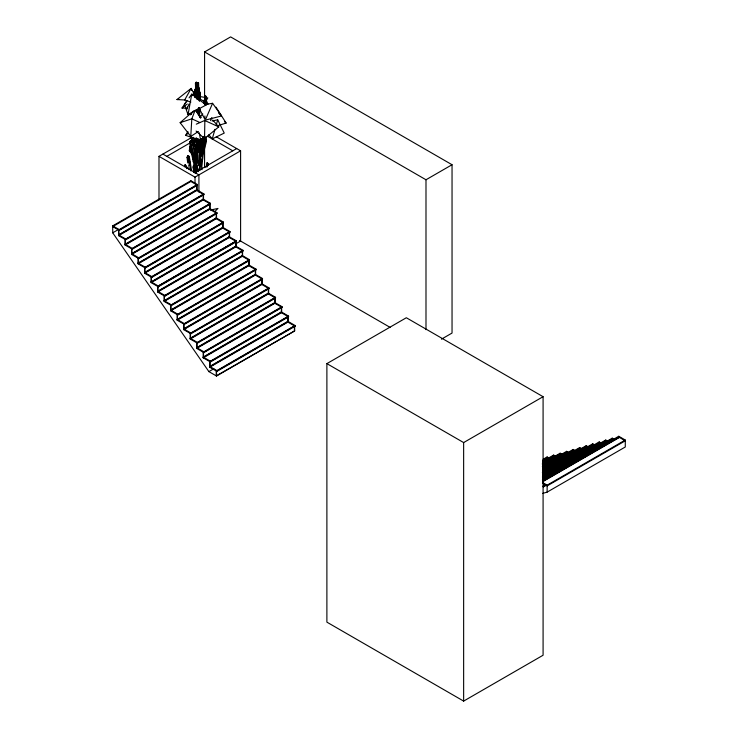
<?xml version="1.0" encoding="UTF-8"?>
<svg xmlns="http://www.w3.org/2000/svg" width="738" height="738" viewBox="0 0 738 738"><rect width="100%" height="100%" fill="white"/><g stroke="black" fill="none" stroke-linecap="round" stroke-linejoin="round"><path stroke-width="1.11" d="M118.578 234.878L118.578 235.634L125.746 239.767L203.891 194.648L203.891 193.9L196.723 189.758L118.578 234.878L125.746 239.011L125.746 239.767M125.091 244.278L125.091 245.025L132.259 249.167L210.404 204.048L210.404 203.301L203.236 199.159L125.091 244.278L132.259 248.411L132.259 249.167M131.604 253.678L131.604 254.425L138.772 258.568L216.917 213.448L216.917 212.692L209.749 208.559L131.604 253.678L138.772 257.811L138.772 258.568M138.117 263.079L138.117 263.826L145.275 267.968L223.429 222.848L223.429 222.092L216.262 217.959L138.117 263.079L145.275 267.211L145.275 267.968M144.63 272.479L144.63 273.226L151.788 277.368L229.942 232.249L229.942 231.492L222.775 227.359L144.63 272.479L151.788 276.612L151.788 277.368M151.142 281.879L151.142 282.626L158.301 286.768L236.455 241.649L236.455 240.892L229.287 236.76L151.142 281.879L158.301 286.012L158.301 286.768M157.655 291.279L157.655 292.027L164.814 296.159L242.959 251.049L242.959 250.293L235.8 246.16L157.655 291.279L164.814 295.412L164.814 296.159M164.168 300.68L164.168 301.427L171.327 305.56L249.472 260.449L249.472 259.693L242.313 255.56L164.168 300.68L171.327 304.812L171.327 305.56M170.681 310.071L170.681 310.827L177.84 314.96L255.985 269.84L255.985 269.093L248.826 264.96L170.681 310.071L177.84 314.213L177.84 314.96M177.194 319.471L177.194 320.227L184.352 324.36L262.497 279.241L262.497 278.494L255.339 274.361L177.194 319.471L184.352 323.613L184.352 324.36M183.697 328.871L183.697 329.628L190.865 333.76L269.01 288.641L269.01 287.894L261.852 283.752L183.697 328.871L190.865 333.013L190.865 333.76M190.21 338.272L190.21 339.028L197.378 343.161L275.523 298.041L275.523 297.294L268.364 293.152L190.21 338.272L197.378 342.414L197.378 343.161M196.723 347.672L196.723 348.428L203.891 352.561L282.036 307.442L282.036 306.694L274.877 302.552L196.723 347.672L203.891 351.805L203.891 352.561M196.723 189.758L196.723 190.515L203.891 194.648M198.734 111.051L199.583 109.003L198.734 111.051L197.341 109.418L197.267 111.327M203.236 357.829L203.236 357.072L281.381 311.953L288.549 316.095L288.549 316.842L210.404 361.961L203.236 357.819L203.236 352.183L282.036 306.694M203.236 199.159L203.236 199.915L125.091 245.025L125.091 239.389L203.891 193.9M209.749 366.472L209.749 367.22L216.917 371.362L295.062 326.242L295.062 325.495L287.894 321.353L209.749 366.472L216.917 370.605L216.917 371.362M209.749 208.559L209.749 209.315L216.917 213.448M216.262 217.959L216.262 218.716L223.429 222.848M222.775 227.359L222.775 228.107L229.942 232.249M229.287 236.76L229.287 237.507L236.455 241.649M235.8 246.16L235.8 246.907L242.959 251.049M242.313 255.56L242.313 256.307L249.472 260.449M248.826 264.96L248.826 265.708L255.985 269.84M255.339 274.361L255.339 275.108L262.497 279.241M261.852 283.752L261.852 284.508L269.01 288.641M268.364 293.152L268.364 293.909L275.523 298.041M274.877 302.552L274.877 303.309L282.036 307.442M281.381 311.953L281.381 312.709L288.549 316.842M287.894 321.353L287.894 322.109L295.062 326.242M212.719 120.036L218.762 126.862L204.537 138.67L204.924 115.995M199.122 93.846L199.205 88.209L198.679 87.822L198.052 92.407M198.393 99.851L198.43 97.794M193.208 141.631L193.024 145.589L194.02 145.912L194.103 141.871M194.002 141.779L194.02 145.912M199.168 94.482L199.205 88.209M196.483 168.319L197.387 142.618M198.679 87.822L198.54 93.357L197.987 82.721L197.489 82.831L197.415 93.219M199.897 170.533L200.173 159.473L198.301 139.15M197.489 82.831L198.088 83.062L198.107 99.316L197.59 97.084M199.389 139.777L199.278 152.6M196.88 93.569L196.271 82.149L195.469 83.228L196.354 98.219M202.599 152.766L202.775 147.047M200.561 152.12L201.123 146.834M195.671 96.438L195.469 83.228M198.642 94.63L198.854 88.957L198.236 87.997M198.863 139.943L198.485 144.334L200.026 141.567L200.109 139.381M197.415 139.141L197.387 145.589L198.633 143.707L198.125 139.362M197.277 93.597L196.732 98.606L196.825 96.53M198.005 96.53L197.904 98.606L197.092 97.748M198.005 95.267L198.328 88.56M199.583 109.003L199.832 113.338L199.426 114.408L198.347 114.777L199.297 112.342L198.946 110.119M207.424 166.862L207.535 164.565L208.402 165.33L208.153 163.532L205.828 167.332M196.216 145.755L195.413 172.277M196.391 142.406L196.631 137.941M199.85 100.755L200.219 94.427L199.74 100.027M196.705 167.618L196.834 165.478M196.954 163.329L197.323 156.908L196.548 138.2M198.421 131.447L190.764 136.456L191.815 118.827L195.1 110.322M196.262 172.803L196.428 170.626M201.16 163.845L201.511 159.528M203.605 139.63L203.873 136.401M199.417 95.645L199.74 91.89L200.459 93.698L199.389 101.244M205.773 136.659C203.31 146.225 203.623 156.244 201.483 166.105M203.319 139.279L203.55 137.074M189.362 150.875L189.767 147L192.277 150.266L191.862 154.15L189.362 150.875L189.482 149.786L191.991 153.052L191.862 154.15M197.627 99.482L198.254 93.375L199.444 94.944L198.928 100.036M198.282 99.805L198.909 93.698M196.068 158.236L195.727 161.465L193.153 159.085L190.155 141.613L193.365 156.594M197.101 99.049L196.917 91.309L197.71 90.516L197.932 99.436M189.767 147L189.648 148.089L192.148 151.364L192.277 150.266M196.723 98.56L196.917 91.309M205.718 103.523L206.456 97.536L205.505 95.958L205.035 98.846M200.69 166.742C202 157.812 203.799 148.818 203.836 139.823L203.015 139.952L201.308 151.29L199.629 157.157M185.137 164.666L184.878 166.64L185.137 164.666L187.166 168.301M205.127 102.905L206.003 96.226M193.411 162.102L190.229 147.563L189.703 142.305L190.561 140.857L193.614 155.69L193.411 162.102L193.873 158.698M197.443 143.495L197.526 151.235L199.269 150.377L199.564 148.264L198.66 140.192M199.251 99.842L200.459 93.698M201.142 152.415L201.714 148.467M199.74 91.89L197.526 99.298M197.599 98.993L197.71 90.516M202.978 144.888L203.836 139.823M207.332 165.81L207.535 164.565M206.336 166.696L207.101 162.498L207.479 164.38M207.212 166.253L207.784 163.107L208.162 164.989M188.033 114.639L191.769 94.141L204.924 101.881L206.188 104.971L188.033 114.639L184.371 104.353L187.065 100.645M196.04 168.808L195.671 162.591L196.096 168.338M195.644 162.757C197.415 159.546 195.994 171.179 198.301 171.631M200.192 143.329L200.588 141.17L203.19 138.726M200.358 150.524L201.622 143.596M203.633 152.213L206.465 141.419L206.123 139.676L202.775 149.427L203.633 152.213L203.033 150.939M199.112 161.806C201.17 154.731 202.95 147.342 203.015 139.952M199.574 146.142L200.653 141.087M196.077 171.88L195.358 168.725L195.856 166.428L197.314 171.022M196.539 172.351L195.911 169.353L196.409 167.056M188.559 159.205L187.738 162.913L187.037 157.397L188.033 155.626L188.559 159.205L190.515 163.873L190.902 170.939M199.73 157.812L202.009 150.672M201.778 156.281L202.194 154.528M201.382 141.41L201.861 139.39L202.609 140.211L203.005 146.41L202.535 148.43L201.778 147.609L201.382 141.41L202.138 142.24L202.535 148.43M202.138 142.24L202.609 140.211M201.778 147.609L201.861 139.39M203.706 102.582L204.804 98.246L205.376 100.562L204.555 103.809M203.873 103.375L205.238 97.951L205.81 100.276L204.989 103.523M190.035 165.091L190.505 163.246L189.186 156.207L189.085 160.063M194.731 90.728L195.801 88.283L196.806 93.781L195.736 96.226L194.731 90.728L195.801 88.283M195.736 96.226L196.806 93.781M208.808 134.685L212.24 138.928L214.97 129.362M216.188 125.109L217.71 119.796L212.138 120.995M194.924 172.849L195.063 169.279L195.994 173.172M195.33 173.338L195.459 169.878M187.378 107.084L186.742 109.252L189.048 104.03M198.282 99.409L198.854 97.527M203.088 140.672L204.011 137.757M204.638 143.532L206.031 139.417L205.69 137.674L203.679 142.462M193.808 172.009L193.033 166.825L193.55 165.423L195.173 171.769M194.177 171.908L193.273 167.185L193.79 165.782M210.579 120.645L211.824 117.526M194.74 97.287L194.011 92.25L194.961 90.47L196.963 98.837M194.011 92.25L194.961 90.47M205.718 119.086L212.59 103.292L221.548 115.949L206.345 119.86M186.779 168.688L187.314 167.48M192.738 95.682L193.67 93.597L196.419 95.543M202.36 138.421L203.181 136.733M201.843 144.39L201.151 143.726L202.018 141.945M196.557 86.42L197.083 85.405L197.673 86.014M203.19 141.622L204.712 138.661M191.751 90.433L191.17 88.385L176.954 99.556L184.684 99.981L191.17 88.385L196.483 98.246M187.037 157.397L188.033 155.626M204.408 103.837L207.793 97.914L199.869 96.53M199.297 112.342L199.943 111.226M203.319 137.25L200.644 140.617L185.672 135.34L187.932 131.465M197.738 97.684L197.95 98.957L198.771 97.628M192.572 95.34L193.67 93.597L197.037 98.163M201.151 143.726L200.422 140.285L201.419 138.726M189.703 142.305L190.561 140.857M186.419 108.218L182.018 108.052L186.843 100.829M197.267 92.785L196.88 84.28L197.766 83.569L198.052 88.062M196.88 84.28L197.766 83.569M189.085 97.859L191.769 94.141L206.188 104.971M195.57 83.551L196.271 82.149M197.609 153.347L196.428 154.786L196.151 150.294M197.812 98.394L200.063 95.894M198.836 151.927L200.099 150.543M199.666 117.324L202.802 113.993M196.714 91.992L197.498 91.198M190.33 114.879L191.862 113.357M215.607 210.736L217.978 208.439L210.533 210.026M190.764 136.456L180.137 122.674L193.799 110.746M185.672 135.34L188.301 133.108M182.018 108.052L187.258 104.03M195.579 87.757L196.391 87.176L196.668 88.117L195.847 88.698L195.579 87.757L195.625 89.99M203.66 103.302L205.579 102.047M204.574 98.053L204.574 51.937L230.625 36.9L452.043 164.731L452.043 333.05L441.425 339.185M158.993 199.749L158.993 156.345L191.723 137.443M166.806 156.345L192.646 141.419M195.017 172.627L236.686 148.559M158.993 156.345L195.017 177.138L240.597 150.82L240.597 241.058L235.634 243.918M216.52 376.02L216.52 371.131L294.674 326.021L294.674 330.901L216.52 376.02L208.882 371.611L112.72 232.811L112.72 225.856L190.865 180.736L197.378 184.5L197.378 185.247L119.233 230.367L112.72 226.603L190.865 181.493L197.378 185.247M112.72 232.811L118.652 229.389M197.378 184.5L118.578 229.988L118.578 235.625L196.723 190.515L196.723 184.869M210.404 203.301L131.604 248.789L131.604 254.425L209.749 209.315L209.749 203.67M216.917 212.692L138.117 258.189L138.117 263.826L216.262 218.716L216.262 213.07M223.429 222.092L144.63 267.59L144.63 273.226L222.775 228.107L222.775 222.47M229.942 231.492L151.142 276.99L151.142 282.626L229.287 237.507L229.287 231.87M157.646 286.39L235.8 241.271L235.8 246.907L157.646 292.027L157.646 286.39L236.455 240.892M242.959 250.293L164.159 295.79L164.159 301.427L242.313 256.307L242.313 250.671M249.472 259.693L170.672 305.181L170.672 310.827L248.826 265.708L248.826 260.071M255.985 269.093L177.185 314.582L177.185 320.227L255.339 275.108L255.33 269.471M204.574 51.937L425.992 179.768L452.043 164.731M262.497 278.494L183.697 323.982L183.697 329.628L261.852 284.508L261.842 278.863M269.01 287.894L190.21 333.382L190.21 339.028L268.364 293.909L268.355 288.263M275.523 297.294L196.723 342.783L196.723 348.419L274.877 303.309L274.868 297.663M203.236 357.819L281.381 312.709L281.381 307.063M288.549 316.095L209.749 361.583L209.749 367.22L287.894 322.109L287.894 316.464M208.882 371.611L213.826 368.751M295.062 325.495L216.262 370.983L216.262 375.873L294.674 330.901M326.888 363.622L406.334 317.746L543.085 396.703L543.085 655.233L463.639 701.1L326.888 622.143L326.888 363.622L463.639 442.569L543.085 396.703M543.177 459.248L547.135 456.96L549.819 458.51M543.177 459.995L547.135 457.717L548.924 458.75M542.578 460.798L547.522 457.938M542.836 460.946L547.79 458.095M542.762 461.361L553.648 455.078L556.332 456.628M542.762 462.117L553.648 455.835L553.648 455.078M543.159 462.339L554.303 456.213L542.43 463.067M542.356 463.482L560.16 453.206L561.95 454.239M542.356 464.23L560.16 453.953L561.95 454.986M542.744 464.46L560.548 454.184M543.002 464.608L560.815 454.331M542.928 465.032L566.673 451.324L569.358 452.874M542.928 465.779L566.673 452.071L566.673 451.324M542.329 466.573L567.319 452.449L542.596 466.73M542.522 467.145L573.186 449.442L574.976 450.475M542.522 467.901L573.186 450.189L574.976 451.232M542.91 468.123L573.574 450.42M543.168 468.27L573.841 450.567M543.094 468.695L579.699 447.56L581.489 448.593M543.094 469.442L579.699 448.317L579.699 447.56M542.495 470.244L580.345 448.686L542.753 470.392M542.679 470.807L586.212 445.678L588.001 446.711M542.679 471.564L586.212 446.435L588.001 447.468M543.076 471.785L586.599 446.656M542.347 472.514L586.858 446.813M543.26 472.357L592.725 443.806L595.409 445.355M543.26 473.113L592.725 444.553L594.514 445.586M542.661 473.907L593.112 444.783M542.845 474.479L599.228 441.924L601.027 442.957M542.845 475.226L599.228 442.671L599.228 441.924M543.242 475.456L599.883 443.049L542.513 476.176M542.439 476.591L605.741 440.042L607.531 441.075M542.439 477.348L605.741 440.798L607.531 441.831M542.827 477.569L606.138 441.02M543.085 477.717L606.396 441.167M543.011 478.141L612.254 438.16L614.938 439.71M543.011 478.888L612.254 438.916L614.044 439.949M542.412 479.691L612.651 439.138M542.679 479.838L612.909 439.294M542.605 480.254L618.767 436.278L625.28 440.042L625.28 446.997L547.135 492.117L542.79 493.371M542.605 481.01L618.767 437.034L625.28 440.798L547.135 485.908L542.485 483.224M542.993 481.231L619.164 437.256M543.251 481.388L619.422 437.413M542.993 486.121L545.963 484.405M543.251 486.277L546.221 484.562M543.251 487.025L546.221 485.309M542.485 482.477L547.135 485.161L625.28 440.042M212.24 138.928L224.241 133.08L217.71 119.796M196.29 124.168L204.694 120.478L218.762 126.862M204.777 101.715L204.085 102.01L203.845 100.414M180.137 122.674L191.815 118.827L199.933 122.545M217.747 125.681L226.132 123.052L215.976 107.139M198.088 83.062L198.577 82.942L198.928 93.025M204.684 104.621L212.59 103.292M198.024 110.1L195.773 110.469L200.607 118.255M203.273 142.729L204.085 142.6M176.954 99.556L179.205 99.298M194.205 95.543L196.465 95.94M191.382 136.761L192.59 140.783L194.98 141.364L195.072 142.01L194.924 138.2M196.142 109.51L200.45 110.746L199.205 107.711M198.762 114.206L199.426 114.408M184.684 99.981L190.893 102.047M197.987 82.721L198.577 82.942M199.444 94.944L198.254 93.375M200.607 146.659L201.428 147.056M189.269 113.366L191.16 114.39M216.252 136.77L240.597 150.82M207.479 136.216L232.784 150.82M162.904 154.085L198.919 174.878L198.919 192.018M210.404 204.048L203.236 199.915L203.236 194.269M239.481 240.413L390.088 327.368M112.72 225.856L119.233 229.61L119.233 230.367M203.236 357.072L210.404 361.205L210.404 361.961M198.66 170.865L196.677 169.592L195.856 166.428M198.162 140.22L200.026 141.567M224.38 121.65L226.132 123.052M196.105 131.041L204.537 138.67M200.422 140.285L201.123 140.958M218.448 112.886L221.548 115.949M199.509 93.717L200.164 94.538M202.258 145.589L203.005 146.41M195.358 168.725L195.911 169.353M205.164 101.872L207.36 104.436M196.142 110.174L201.271 117.536M185.395 164.888L187.655 168.264M194.648 170.699L195.044 171.299M205.505 95.958L206.456 97.536M198.891 107.674L204.278 118.218M199.02 170.626L196.686 165.976L196.317 161.991M206.142 100.183L208.015 104.141M190.395 136.714L192.683 142.139L192.609 137.369M199.232 93.016L199.943 94.833M194.066 143.486L196.05 148.679M196.456 98.126L194.601 90.885M196.105 169.814L196.742 171.889M198.633 143.707L197.987 138.716M198.079 108.366L198.716 110.912L198.301 113.578L197.452 110.193M191.354 136.816L192.683 142.139L192.59 140.783M196.742 140.644L197.387 145.589M196.336 95.737L196.778 97.665M198.088 143.107L198.513 145.017M195.109 138.135L197.304 148.181M205.69 137.674L206.465 141.419M195.708 94.464L196.502 98.348M197.701 96.752L198.135 98.864M195.192 89.058L196.345 95.46M193.55 165.423L194.74 171.917M197.415 97.628L196.391 87.176M198.31 139.565L199.269 150.377M187.627 156.124L188.162 159.085L190.469 164.251L191.105 170.579M197.406 96.567L197.756 98.569M193.347 137.342L195.708 147.655L196.695 162.6M199.288 132.775L200.644 140.617M192.719 140.386L193.753 146.641M198.107 141.401L198.642 144.74M195.865 167.84L194.094 151.733L191.788 138.91M195.063 169.279L195.671 173.209M198.485 139.464L198.808 141.678M198.347 91.383L198.817 94.612M196.363 150.884L196.677 153.098M197.267 99.04L196.373 82.472M194.371 91.826L195.118 97.222M208.153 163.532L208.273 164.445M195.893 162.775L194.767 150.146L192.747 140.58M196.345 166.115L196.649 168.338M198.946 147.628L200.155 157.203M194.915 168.698L195.164 170.893M198.937 146.917L199.795 157.646M197.729 96.899L197.95 98.957M199.915 152.683L200.127 154.768M201.04 154.842L200.247 139.796M201.077 164.694L201.289 166.917M195.579 169.952L194.97 162.664M193.614 155.69L193.78 157.692M197.581 83.837L197.756 86.023M198.107 96.604L198.273 98.689M194.343 161.825L194.721 166.631M197.424 93.625L197.064 84.003M201.373 159.353L202.064 169.703M197.618 150.395L198.559 165.736M195.801 144.676L195.939 146.927M200.681 139.482L200.837 142.655M200.284 140.303L200.395 142.425M188.937 165.238L189.113 169.648M199.334 154.786L199.629 169.98M193.799 162.157L194.048 172.185M197.194 109.372L197.286 112.785M196.723 94.704L196.778 97.739M199.297 139.519L199.352 145.192M618.767 436.278L618.767 437.034M612.254 438.16L612.254 438.916M605.741 440.042L605.741 440.798M592.725 443.806L592.725 444.553M586.212 445.678L586.212 446.435M573.186 449.442L573.186 450.189M560.16 453.206L560.16 453.953M547.135 456.96L547.135 457.717M547.135 485.161L547.135 492.117M463.639 442.569L463.639 701.1M425.992 179.768L425.992 329.646M294.407 325.864L294.407 330.753M204.574 145.958L204.574 167.664M195.017 177.138L195.017 182.849M190.865 180.736L190.865 181.493M198.559 108.163L198.144 110.838L198.992 114.224L199.408 111.549L198.559 108.163M188.587 156.779L188.107 158.624L189.435 165.653L189.906 163.818L188.587 156.779M196.991 185.026L118.836 230.145L118.836 235.025L196.991 189.915L196.991 185.026M203.504 194.426L125.349 239.536L125.349 244.426L203.504 199.306L203.504 194.426M210.007 203.826L131.862 248.937L131.862 253.826L210.007 208.706L210.007 203.826M216.52 213.217L138.375 258.337L138.375 263.226L216.52 218.107L216.52 213.217M223.033 222.618L144.888 267.737L144.888 272.626L223.033 227.507L223.033 222.618M229.546 232.018L151.401 277.137L151.401 282.027L229.546 236.907L229.546 232.018M236.059 241.418L157.914 286.538L157.914 291.427L236.059 246.308L236.059 241.418M242.571 250.819L164.426 295.938L164.426 300.827L242.571 255.708L242.571 250.819M249.084 260.219L170.939 305.338L170.939 310.228L249.084 265.108L249.084 260.219M255.597 269.619L177.452 314.739L177.452 319.628L255.597 274.508L255.597 269.619M262.11 279.019L183.965 324.139L183.965 329.028L262.11 283.909L262.11 279.019M268.623 288.42L190.478 333.539L190.478 338.428L268.623 293.309L268.623 288.42M275.136 297.82L196.991 342.939L196.991 347.819L275.136 302.709L275.136 297.82M281.648 307.22L203.504 352.34L203.504 357.22L281.648 312.109L281.648 307.22M288.161 316.62L210.007 361.731L210.007 366.62L288.161 321.5L288.161 316.62M593.37 444.931L542.919 474.054L593.37 444.931"/></g></svg>
